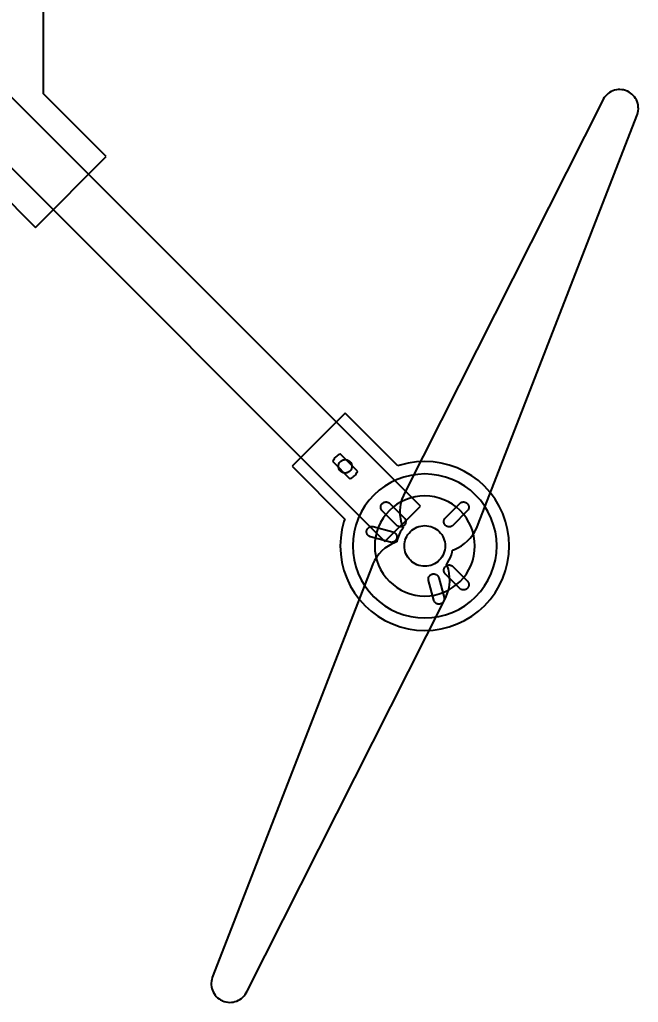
# Model space of a CAD drawing. Header units: millimetres. Extents: x -401 to 2363, y -354 to 1142.
# Drawn here: x 54.4 to 252.1, y 270.3 to 584.4 of the extents above; entities that cross this region are included whole.
import ezdxf

# ---------------------------------------------------------------- set-up
doc = ezdxf.new("R2010")
doc.units = ezdxf.units.MM
for name, color, linetype in [('DIMS', 2, 'Continuous'), ('HUB', 8, 'Continuous'), ('LEGS', 8, 'Continuous'), ('MOTOR_MOUNTS', 8, 'Continuous'), ('MOTORS', 9, 'Continuous'), ('PINS', 30, 'Continuous'), ('PROPS', 4, 'Continuous'), ('TUBES', 7, 'Continuous')]:
    doc.layers.add(name, color=color, linetype=linetype)
doc.styles.add('OpenSansCondensed-Light', font='OpenSansCondensed-Light.ttf')
doc.dimstyles.new('EZDXF', dxfattribs={"dimtxt": 0.25, "dimasz": 0.175, "dimexe": 0.375, "dimexo": 0.125, "dimgap": 0.1, "dimtad": 1, "dimlfac": 100, "dimzin": 12, "dimdsep": 46, "dimtxsty": 'OpenSansCondensed-Light', "dimblk": 'ARCHTICK', "dimcen": 2.5, "dimazin": 3, "dimtfac": 0.5, "dimtmove": 2, "dimatfit": 3})

# ---------------------------------------------------------------- blocks, each defined once
blk = doc.blocks.new('_ARCHTICK')
at = {"color": 0, "linetype": 'BYBLOCK', "const_width": 0.15}
blk.add_lwpolyline([(-0.5, -0.5), (0.5, 0.5)], dxfattribs=at)

msp = doc.modelspace()

# ---------------------------------------------------------------- linework, layer by layer
at = {"layer": 'HUB'}
for p, q in [((62, 560.6274), (62, 639.3726)), ((82.0244, 540.603), (62, 560.6274)), ((59.397, 517.9756), (82.0244, 540.603)), ((39.3726, 538), (59.397, 517.9756))]:
    msp.add_line(p, q, dxfattribs=at)
at = {"layer": 'LEGS'}
for p, q in [((177.725, 430.934), (176.305, 430.263)), ((179.203, 431.463), (177.725, 430.934)), ((180.726, 431.845), (179.203, 431.463)), ((182.279, 432.075), (180.726, 431.845)), ((183.848, 432.152), (182.279, 432.075)), ((185.416, 432.075), (183.848, 432.152)), ((186.969, 431.845), (185.416, 432.075)), ((188.492, 431.463), (186.969, 431.845)), ((189.971, 430.934), (188.492, 431.463)), ((191.39, 430.263), (189.971, 430.934)), ((172.534, 427.466), (171.48, 426.303)), ((173.697, 428.52), (172.534, 427.466)), ((174.959, 429.456), (173.697, 428.52)), ((176.305, 430.263), (174.959, 429.456)), ((192.737, 429.456), (191.39, 430.263)), ((193.998, 428.52), (192.737, 429.456)), ((195.161, 427.466), (193.998, 428.52)), ((196.216, 426.303), (195.161, 427.466)), ((170.544, 425.041), (169.737, 423.695)), ((171.48, 426.303), (170.544, 425.041)), ((197.151, 425.041), (196.216, 426.303)), ((197.958, 423.695), (197.151, 425.041)), ((169.066, 422.275), (168.537, 420.797)), ((169.737, 423.695), (169.066, 422.275)), ((198.63, 422.275), (197.958, 423.695)), ((199.159, 420.797), (198.63, 422.275)), ((168.155, 419.274), (167.925, 417.721)), ((168.537, 420.797), (168.155, 419.274)), ((199.54, 419.274), (199.159, 420.797)), ((199.771, 417.721), (199.54, 419.274)), ((167.925, 417.721), (167.848, 416.152)), ((167.848, 416.152), (167.925, 414.584)), ((199.848, 416.152), (199.771, 417.721)), ((199.771, 414.584), (199.848, 416.152)), ((167.925, 414.584), (168.155, 413.031)), ((168.155, 413.031), (168.537, 411.508)), ((168.537, 411.508), (169.066, 410.029)), ((198.63, 410.029), (199.159, 411.508)), ((199.159, 411.508), (199.54, 413.031)), ((199.54, 413.031), (199.771, 414.584)), ((169.066, 410.029), (169.737, 408.61)), ((169.737, 408.61), (170.544, 407.263)), ((197.151, 407.263), (197.958, 408.61)), ((197.958, 408.61), (198.63, 410.029)), ((170.544, 407.263), (171.48, 406.002)), ((171.48, 406.002), (172.534, 404.839)), ((195.161, 404.839), (196.216, 406.002)), ((196.216, 406.002), (197.151, 407.263)), ((172.534, 404.839), (173.697, 403.784)), ((173.697, 403.784), (174.959, 402.849)), ((174.959, 402.849), (176.305, 402.042)), ((176.305, 402.042), (177.725, 401.37)), ((189.971, 401.37), (191.39, 402.042)), ((191.39, 402.042), (192.737, 402.849)), ((192.737, 402.849), (193.998, 403.784)), ((193.998, 403.784), (195.161, 404.839)), ((177.725, 401.37), (179.203, 400.841)), ((179.203, 400.841), (180.726, 400.46)), ((180.726, 400.46), (182.279, 400.229)), ((182.279, 400.229), (183.848, 400.152)), ((183.848, 400.152), (185.416, 400.229)), ((185.416, 400.229), (186.969, 400.46)), ((186.969, 400.46), (188.492, 400.841)), ((188.492, 400.841), (189.971, 401.37))]:
    msp.add_line(p, q, dxfattribs=at)
at = {"layer": 'MOTOR_MOUNTS'}
for p, q in [((158.392, 458.579), (141.421, 441.608)), ((175.252, 441.718), (158.392, 458.579)), ((156.604, 442.803), (156.73, 442.972)), ((156.73, 442.972), (156.872, 443.128)), ((156.872, 443.128), (157.028, 443.27)), ((157.028, 443.27), (157.197, 443.396)), ((157.197, 443.396), (157.378, 443.504)), ((157.378, 443.504), (157.569, 443.594)), ((157.569, 443.594), (157.768, 443.665)), ((157.768, 443.665), (157.972, 443.717)), ((157.972, 443.717), (158.181, 443.748)), ((158.181, 443.748), (158.392, 443.758)), ((158.392, 443.758), (158.603, 443.748)), ((158.603, 443.748), (158.811, 443.717)), ((158.811, 443.717), (159.016, 443.665)), ((159.016, 443.665), (159.215, 443.594)), ((159.215, 443.594), (159.405, 443.504)), ((159.405, 443.504), (159.586, 443.396)), ((159.586, 443.396), (159.756, 443.27)), ((159.756, 443.27), (159.912, 443.128)), ((159.912, 443.128), (160.054, 442.972)), ((160.054, 442.972), (160.18, 442.803)), ((181.201, 443.022), (178.58, 442.633)), ((183.848, 443.152), (181.201, 443.022)), ((186.494, 443.022), (183.848, 443.152)), ((189.115, 442.633), (186.494, 443.022)), ((141.421, 441.608), (158.282, 424.748)), ((156.242, 441.608), (156.252, 441.819)), ((156.252, 441.397), (156.242, 441.608)), ((156.252, 441.819), (156.283, 442.028)), ((156.283, 441.189), (156.252, 441.397)), ((156.283, 442.028), (156.335, 442.232)), ((156.335, 440.984), (156.283, 441.189)), ((156.335, 442.232), (156.406, 442.431)), ((156.406, 440.785), (156.335, 440.984)), ((156.406, 442.431), (156.496, 442.622)), ((156.496, 440.595), (156.406, 440.785)), ((156.496, 442.622), (156.604, 442.803)), ((156.604, 440.414), (156.496, 440.595)), ((156.73, 440.244), (156.604, 440.414)), ((156.872, 440.088), (156.73, 440.244)), ((157.028, 439.946), (156.872, 440.088)), ((157.197, 439.82), (157.028, 439.946)), ((157.378, 439.712), (157.197, 439.82)), ((159.586, 439.82), (159.405, 439.712)), ((159.756, 439.946), (159.586, 439.82)), ((159.912, 440.088), (159.756, 439.946)), ((160.054, 440.244), (159.912, 440.088)), ((160.18, 440.414), (160.054, 440.244)), ((160.18, 442.803), (160.288, 442.622)), ((160.288, 440.595), (160.18, 440.414)), ((160.288, 442.622), (160.378, 442.431)), ((160.378, 440.785), (160.288, 440.595)), ((160.378, 442.431), (160.449, 442.232)), ((160.449, 440.984), (160.378, 440.785)), ((160.449, 442.232), (160.501, 442.028)), ((160.501, 441.189), (160.449, 440.984)), ((160.501, 442.028), (160.532, 441.819)), ((160.532, 441.397), (160.501, 441.189)), ((160.532, 441.819), (160.542, 441.608)), ((160.542, 441.608), (160.532, 441.397)), ((176.01, 441.99), (175.252, 441.718)), ((178.58, 442.633), (176.01, 441.99)), ((191.685, 441.99), (189.115, 442.633)), ((194.18, 441.097), (191.685, 441.99)), ((196.575, 439.964), (194.18, 441.097)), ((198.848, 438.602), (196.575, 439.964)), ((157.569, 439.622), (157.378, 439.712)), ((157.768, 439.551), (157.569, 439.622)), ((157.972, 439.499), (157.768, 439.551)), ((158.181, 439.468), (157.972, 439.499)), ((158.392, 439.458), (158.181, 439.468)), ((158.603, 439.468), (158.392, 439.458)), ((158.811, 439.499), (158.603, 439.468)), ((159.016, 439.551), (158.811, 439.499)), ((159.215, 439.622), (159.016, 439.551)), ((159.405, 439.712), (159.215, 439.622)), ((200.976, 437.024), (198.848, 438.602)), ((202.94, 435.244), (200.976, 437.024)), ((204.719, 433.281), (202.94, 435.244)), ((206.297, 431.153), (204.719, 433.281)), ((207.66, 428.88), (206.297, 431.153)), ((169.773, 428.527), (169.782, 428.693)), ((169.782, 428.36), (169.773, 428.527)), ((169.782, 428.693), (169.806, 428.858)), ((169.806, 428.195), (169.782, 428.36)), ((169.806, 428.858), (169.847, 429.02)), ((169.847, 428.033), (169.806, 428.195)), ((169.847, 429.02), (169.903, 429.177)), ((169.903, 427.876), (169.847, 428.033)), ((169.903, 429.177), (169.974, 429.328)), ((169.974, 427.725), (169.903, 427.876)), ((169.974, 429.328), (170.06, 429.471)), ((170.06, 427.582), (169.974, 427.725)), ((170.06, 429.471), (170.159, 429.605)), ((170.159, 427.448), (170.06, 427.582)), ((170.159, 429.605), (170.271, 429.729)), ((170.271, 427.325), (170.159, 427.448)), ((170.271, 429.729), (170.395, 429.841)), ((174.868, 422.728), (170.271, 427.325)), ((170.395, 429.841), (170.529, 429.94)), ((170.529, 429.94), (170.672, 430.026)), ((170.672, 430.026), (170.823, 430.097)), ((170.823, 430.097), (170.98, 430.153)), ((170.98, 430.153), (171.142, 430.194)), ((171.142, 430.194), (171.307, 430.218)), ((171.307, 430.218), (171.473, 430.227)), ((171.473, 430.227), (171.64, 430.218)), ((171.64, 430.218), (171.805, 430.194)), ((171.805, 430.194), (171.967, 430.153)), ((171.967, 430.153), (172.124, 430.097)), ((172.124, 430.097), (172.275, 430.026)), ((172.275, 430.026), (172.418, 429.94)), ((172.418, 429.94), (172.552, 429.841)), ((172.552, 429.841), (172.675, 429.729)), ((172.675, 429.729), (177.272, 425.132)), ((190.424, 425.132), (195.02, 429.729)), ((197.424, 427.325), (192.828, 422.728)), ((195.02, 429.729), (195.144, 429.841)), ((195.144, 429.841), (195.278, 429.94)), ((195.278, 429.94), (195.421, 430.026)), ((195.421, 430.026), (195.572, 430.097)), ((195.572, 430.097), (195.729, 430.153)), ((195.729, 430.153), (195.89, 430.194)), ((195.89, 430.194), (196.055, 430.218)), ((196.055, 430.218), (196.222, 430.227)), ((196.222, 430.227), (196.389, 430.218)), ((196.389, 430.218), (196.554, 430.194)), ((196.554, 430.194), (196.716, 430.153)), ((196.716, 430.153), (196.873, 430.097)), ((196.873, 430.097), (197.023, 430.026)), ((197.023, 430.026), (197.167, 429.94)), ((197.167, 429.94), (197.301, 429.841)), ((197.301, 429.841), (197.424, 429.729)), ((197.424, 429.729), (197.536, 429.605)), ((197.536, 427.448), (197.424, 427.325)), ((197.536, 429.605), (197.636, 429.471)), ((197.636, 427.582), (197.536, 427.448)), ((197.636, 429.471), (197.721, 429.328)), ((197.721, 427.725), (197.636, 427.582)), ((197.721, 429.328), (197.793, 429.177)), ((197.793, 427.876), (197.721, 427.725)), ((197.793, 429.177), (197.849, 429.02)), ((197.849, 428.033), (197.793, 427.876)), ((197.849, 429.02), (197.889, 428.858)), ((197.889, 428.195), (197.849, 428.033)), ((197.889, 428.858), (197.914, 428.693)), ((197.914, 428.36), (197.889, 428.195)), ((197.914, 428.693), (197.922, 428.527)), ((197.922, 428.527), (197.914, 428.36)), ((208.793, 426.485), (207.66, 428.88)), ((158.282, 424.748), (158.01, 423.99)), ((177.272, 425.132), (177.384, 425.009)), ((177.384, 425.009), (177.483, 424.875)), ((177.483, 424.875), (177.569, 424.732)), ((177.569, 424.732), (177.64, 424.581)), ((177.64, 424.581), (177.696, 424.424)), ((177.696, 424.424), (177.737, 424.262)), ((177.737, 424.262), (177.761, 424.097)), ((177.761, 424.097), (177.77, 423.93)), ((189.926, 423.93), (189.934, 424.097)), ((189.934, 424.097), (189.959, 424.262)), ((189.959, 424.262), (189.999, 424.424)), ((189.999, 424.424), (190.055, 424.581)), ((190.055, 424.581), (190.127, 424.732)), ((190.127, 424.732), (190.212, 424.875)), ((190.212, 424.875), (190.312, 425.009)), ((190.312, 425.009), (190.424, 425.132)), ((209.685, 423.99), (208.793, 426.485)), ((157.367, 421.42), (156.978, 418.799)), ((158.01, 423.99), (157.367, 421.42)), ((165.248, 420.793), (165.267, 420.958)), ((165.267, 420.958), (165.302, 421.122)), ((165.302, 421.122), (165.353, 421.28)), ((165.353, 421.28), (165.419, 421.433)), ((165.419, 421.433), (165.5, 421.579)), ((165.5, 421.579), (165.595, 421.716)), ((165.595, 421.716), (165.703, 421.844)), ((165.703, 421.844), (165.823, 421.96)), ((165.823, 421.96), (165.954, 422.063)), ((165.954, 422.063), (166.094, 422.154)), ((166.094, 422.154), (166.242, 422.23)), ((166.242, 422.23), (166.398, 422.291)), ((166.398, 422.291), (166.558, 422.337)), ((166.558, 422.337), (166.722, 422.367)), ((166.722, 422.367), (166.888, 422.381)), ((166.888, 422.381), (167.055, 422.378)), ((167.055, 422.378), (167.221, 422.359)), ((167.221, 422.359), (167.384, 422.324)), ((167.384, 422.324), (173.663, 420.641)), ((174.991, 422.616), (174.868, 422.728)), ((175.125, 422.517), (174.991, 422.616)), ((175.268, 422.431), (175.125, 422.517)), ((175.419, 422.36), (175.268, 422.431)), ((175.576, 422.304), (175.419, 422.36)), ((175.738, 422.263), (175.576, 422.304)), ((175.903, 422.239), (175.738, 422.263)), ((176.07, 422.23), (175.903, 422.239)), ((176.236, 422.239), (176.07, 422.23)), ((176.401, 422.263), (176.236, 422.239)), ((176.563, 422.304), (176.401, 422.263)), ((176.72, 422.36), (176.563, 422.304)), ((176.871, 422.431), (176.72, 422.36)), ((177.014, 422.517), (176.871, 422.431)), ((177.148, 422.616), (177.014, 422.517)), ((177.272, 422.728), (177.148, 422.616)), ((177.384, 422.852), (177.272, 422.728)), ((177.483, 422.986), (177.384, 422.852)), ((177.569, 423.129), (177.483, 422.986)), ((177.64, 423.28), (177.569, 423.129)), ((177.696, 423.437), (177.64, 423.28)), ((177.737, 423.599), (177.696, 423.437)), ((177.761, 423.764), (177.737, 423.599)), ((177.77, 423.93), (177.761, 423.764)), ((179.252, 420.748), (179.724, 421.177)), ((179.724, 421.177), (180.237, 421.557)), ((180.237, 421.557), (180.784, 421.885)), ((180.784, 421.885), (181.36, 422.157)), ((181.36, 422.157), (181.961, 422.372)), ((181.961, 422.372), (182.58, 422.527)), ((182.58, 422.527), (183.211, 422.621)), ((183.211, 422.621), (183.848, 422.652)), ((183.848, 422.652), (184.485, 422.621)), ((184.485, 422.621), (185.116, 422.527)), ((185.116, 422.527), (185.735, 422.372)), ((185.735, 422.372), (186.335, 422.157)), ((186.335, 422.157), (186.912, 421.885)), ((186.912, 421.885), (187.459, 421.557)), ((187.459, 421.557), (187.971, 421.177)), ((187.971, 421.177), (188.444, 420.748)), ((189.934, 423.764), (189.926, 423.93)), ((189.959, 423.599), (189.934, 423.764)), ((189.999, 423.437), (189.959, 423.599)), ((190.055, 423.28), (189.999, 423.437)), ((190.127, 423.129), (190.055, 423.28)), ((190.212, 422.986), (190.127, 423.129)), ((190.312, 422.852), (190.212, 422.986)), ((190.424, 422.728), (190.312, 422.852)), ((190.547, 422.616), (190.424, 422.728)), ((190.681, 422.517), (190.547, 422.616)), ((190.825, 422.431), (190.681, 422.517)), ((190.975, 422.36), (190.825, 422.431)), ((191.132, 422.304), (190.975, 422.36)), ((191.294, 422.263), (191.132, 422.304)), ((191.459, 422.239), (191.294, 422.263)), ((191.626, 422.23), (191.459, 422.239)), ((191.793, 422.239), (191.626, 422.23)), ((191.958, 422.263), (191.793, 422.239)), ((192.119, 422.304), (191.958, 422.263)), ((192.277, 422.36), (192.119, 422.304)), ((192.427, 422.431), (192.277, 422.36)), ((192.57, 422.517), (192.427, 422.431)), ((192.704, 422.616), (192.57, 422.517)), ((192.828, 422.728), (192.704, 422.616)), ((210.329, 421.42), (209.685, 423.99)), ((210.718, 418.799), (210.329, 421.42)), ((156.978, 418.799), (156.848, 416.152)), ((165.245, 420.626), (165.248, 420.793)), ((165.259, 420.46), (165.245, 420.626)), ((165.288, 420.296), (165.259, 420.46)), ((165.334, 420.135), (165.288, 420.296)), ((165.396, 419.98), (165.334, 420.135)), ((165.472, 419.832), (165.396, 419.98)), ((165.562, 419.691), (165.472, 419.832)), ((165.666, 419.561), (165.562, 419.691)), ((165.782, 419.441), (165.666, 419.561)), ((165.909, 419.333), (165.782, 419.441)), ((166.046, 419.238), (165.909, 419.333)), ((166.192, 419.157), (166.046, 419.238)), ((166.345, 419.091), (166.192, 419.157)), ((166.504, 419.039), (166.345, 419.091)), ((172.783, 417.357), (166.504, 419.039)), ((173.663, 420.641), (173.821, 420.59)), ((173.821, 420.59), (173.974, 420.524)), ((173.974, 420.524), (174.12, 420.443)), ((174.12, 420.443), (174.257, 420.348)), ((174.257, 420.348), (174.385, 420.24)), ((174.463, 417.837), (174.343, 417.721)), ((174.385, 420.24), (174.501, 420.12)), ((174.571, 417.964), (174.463, 417.837)), ((174.501, 420.12), (174.604, 419.989)), ((174.666, 418.102), (174.571, 417.964)), ((174.604, 419.989), (174.695, 419.849)), ((174.747, 418.247), (174.666, 418.102)), ((174.695, 419.849), (174.771, 419.701)), ((174.814, 418.4), (174.747, 418.247)), ((174.771, 419.701), (174.832, 419.546)), ((174.865, 418.559), (174.814, 418.4)), ((174.832, 419.546), (174.878, 419.385)), ((174.9, 418.722), (174.865, 418.559)), ((174.878, 419.385), (174.908, 419.221)), ((174.919, 418.888), (174.9, 418.722)), ((174.908, 419.221), (174.922, 419.055)), ((174.922, 419.055), (174.919, 418.888)), ((177.473, 417.42), (177.628, 418.039)), ((177.628, 418.039), (177.843, 418.64)), ((177.843, 418.64), (178.115, 419.216)), ((178.115, 419.216), (178.443, 419.763)), ((178.443, 419.763), (178.823, 420.276)), ((178.823, 420.276), (179.252, 420.748)), ((188.444, 420.748), (188.872, 420.276)), ((188.872, 420.276), (189.252, 419.763)), ((189.252, 419.763), (189.58, 419.216)), ((189.58, 419.216), (189.853, 418.64)), ((189.853, 418.64), (190.068, 418.039)), ((190.068, 418.039), (190.223, 417.42)), ((210.848, 416.152), (210.718, 418.799)), ((156.848, 416.152), (156.978, 413.506)), ((172.946, 417.322), (172.783, 417.357)), ((173.111, 417.303), (172.946, 417.322)), ((173.278, 417.3), (173.111, 417.303)), ((173.444, 417.314), (173.278, 417.3)), ((173.609, 417.344), (173.444, 417.314)), ((173.769, 417.389), (173.609, 417.344)), ((173.924, 417.451), (173.769, 417.389)), ((174.073, 417.527), (173.924, 417.451)), ((174.213, 417.617), (174.073, 417.527)), ((174.343, 417.721), (174.213, 417.617)), ((177.348, 416.152), (177.379, 416.789)), ((177.379, 415.515), (177.348, 416.152)), ((177.379, 416.789), (177.473, 417.42)), ((177.473, 414.884), (177.379, 415.515)), ((177.628, 414.265), (177.473, 414.884)), ((190.223, 414.884), (190.068, 414.265)), ((190.223, 417.42), (190.316, 416.789)), ((190.316, 415.515), (190.223, 414.884)), ((190.316, 416.789), (190.348, 416.152)), ((190.348, 416.152), (190.316, 415.515)), ((210.718, 413.506), (210.848, 416.152)), ((156.978, 413.506), (157.367, 410.885)), ((177.843, 413.665), (177.628, 414.265)), ((178.115, 413.088), (177.843, 413.665)), ((178.443, 412.541), (178.115, 413.088)), ((178.823, 412.029), (178.443, 412.541)), ((179.252, 411.556), (178.823, 412.029)), ((179.724, 411.128), (179.252, 411.556)), ((188.444, 411.556), (187.971, 411.128)), ((188.872, 412.029), (188.444, 411.556)), ((189.252, 412.541), (188.872, 412.029)), ((189.58, 413.088), (189.252, 412.541)), ((189.853, 413.665), (189.58, 413.088)), ((190.068, 414.265), (189.853, 413.665)), ((210.329, 410.885), (210.718, 413.506)), ((157.367, 410.885), (158.01, 408.315)), ((180.237, 410.748), (179.724, 411.128)), ((180.784, 410.42), (180.237, 410.748)), ((181.36, 410.147), (180.784, 410.42)), ((181.961, 409.932), (181.36, 410.147)), ((182.58, 409.777), (181.961, 409.932)), ((183.211, 409.684), (182.58, 409.777)), ((183.848, 409.652), (183.211, 409.684)), ((184.485, 409.684), (183.848, 409.652)), ((185.116, 409.777), (184.485, 409.684)), ((185.735, 409.932), (185.116, 409.777)), ((186.335, 410.147), (185.735, 409.932)), ((186.912, 410.42), (186.335, 410.147)), ((187.459, 410.748), (186.912, 410.42)), ((187.971, 411.128), (187.459, 410.748)), ((189.926, 408.374), (189.934, 408.541)), ((189.934, 408.207), (189.926, 408.374)), ((189.934, 408.541), (189.959, 408.706)), ((189.959, 408.706), (189.999, 408.868)), ((189.999, 408.868), (190.055, 409.025)), ((190.055, 409.025), (190.127, 409.175)), ((190.127, 409.175), (190.212, 409.319)), ((190.212, 409.319), (190.312, 409.453)), ((190.312, 409.453), (190.424, 409.576)), ((190.424, 409.576), (190.547, 409.688)), ((190.547, 409.688), (190.681, 409.788)), ((190.681, 409.788), (190.825, 409.873)), ((190.825, 409.873), (190.975, 409.945)), ((190.975, 409.945), (191.132, 410.001)), ((191.132, 410.001), (191.294, 410.041)), ((191.294, 410.041), (191.459, 410.066)), ((191.459, 410.066), (191.626, 410.074)), ((191.626, 410.074), (191.793, 410.066)), ((191.793, 410.066), (191.958, 410.041)), ((191.958, 410.041), (192.119, 410.001)), ((192.119, 410.001), (192.277, 409.945)), ((192.277, 409.945), (192.427, 409.873)), ((192.427, 409.873), (192.57, 409.788)), ((192.57, 409.788), (192.704, 409.688)), ((192.704, 409.688), (192.828, 409.576)), ((192.828, 409.576), (197.424, 404.98)), ((209.685, 408.315), (210.329, 410.885)), ((158.01, 408.315), (158.903, 405.82)), ((158.903, 405.82), (160.036, 403.425)), ((184.996, 405.583), (185.009, 405.749)), ((184.998, 405.416), (184.996, 405.583)), ((185.017, 405.25), (184.998, 405.416)), ((185.009, 405.749), (185.039, 405.913)), ((185.053, 405.087), (185.017, 405.25)), ((185.039, 405.913), (185.085, 406.074)), ((185.085, 406.074), (185.146, 406.229)), ((185.146, 406.229), (185.223, 406.377)), ((185.223, 406.377), (185.313, 406.517)), ((185.313, 406.517), (185.417, 406.648)), ((185.417, 406.648), (185.533, 406.768)), ((185.533, 406.768), (185.66, 406.876)), ((185.66, 406.876), (185.797, 406.971)), ((185.797, 406.971), (185.943, 407.052)), ((185.943, 407.052), (186.096, 407.118)), ((186.096, 407.118), (186.255, 407.169)), ((186.255, 407.169), (186.418, 407.204)), ((186.418, 407.204), (186.584, 407.223)), ((186.584, 407.223), (186.75, 407.226)), ((186.75, 407.226), (186.917, 407.213)), ((186.917, 407.213), (187.081, 407.183)), ((187.081, 407.183), (187.241, 407.137)), ((187.241, 407.137), (187.396, 407.076)), ((187.396, 407.076), (187.545, 406.999)), ((187.545, 406.999), (187.685, 406.909)), ((187.685, 406.909), (187.816, 406.805)), ((187.816, 406.805), (187.936, 406.689)), ((187.936, 406.689), (188.043, 406.562)), ((188.043, 406.562), (188.138, 406.425)), ((188.138, 406.425), (188.219, 406.279)), ((188.219, 406.279), (188.286, 406.126)), ((188.286, 406.126), (188.337, 405.967)), ((188.337, 405.967), (190.019, 399.689)), ((189.959, 408.042), (189.934, 408.207)), ((189.999, 407.881), (189.959, 408.042)), ((190.055, 407.723), (189.999, 407.881)), ((190.127, 407.573), (190.055, 407.723)), ((190.212, 407.43), (190.127, 407.573)), ((190.312, 407.296), (190.212, 407.43)), ((190.424, 407.172), (190.312, 407.296)), ((195.02, 402.576), (190.424, 407.172)), ((207.66, 403.425), (208.793, 405.82)), ((208.793, 405.82), (209.685, 408.315)), ((160.036, 403.425), (161.398, 401.152)), ((186.735, 398.809), (185.053, 405.087)), ((195.144, 402.464), (195.02, 402.576)), ((195.278, 402.364), (195.144, 402.464)), ((195.421, 402.279), (195.278, 402.364)), ((195.572, 402.207), (195.421, 402.279)), ((195.729, 402.151), (195.572, 402.207)), ((195.89, 402.111), (195.729, 402.151)), ((196.055, 402.086), (195.89, 402.111)), ((196.222, 402.078), (196.055, 402.086)), ((196.389, 402.086), (196.222, 402.078)), ((196.554, 402.111), (196.389, 402.086)), ((196.716, 402.151), (196.554, 402.111)), ((196.873, 402.207), (196.716, 402.151)), ((197.023, 402.279), (196.873, 402.207)), ((197.167, 402.364), (197.023, 402.279)), ((197.301, 402.464), (197.167, 402.364)), ((197.424, 402.576), (197.301, 402.464)), ((197.424, 404.98), (197.536, 404.856)), ((197.536, 402.699), (197.424, 402.576)), ((197.536, 404.856), (197.636, 404.722)), ((197.636, 402.833), (197.536, 402.699)), ((197.636, 404.722), (197.721, 404.579)), ((197.721, 402.977), (197.636, 402.833)), ((197.721, 404.579), (197.793, 404.428)), ((197.793, 403.127), (197.721, 402.977)), ((197.793, 404.428), (197.849, 404.271)), ((197.849, 403.284), (197.793, 403.127)), ((197.849, 404.271), (197.889, 404.11)), ((197.889, 403.446), (197.849, 403.284)), ((197.889, 404.11), (197.914, 403.945)), ((197.914, 403.611), (197.889, 403.446)), ((197.914, 403.945), (197.922, 403.778)), ((197.922, 403.778), (197.914, 403.611)), ((206.297, 401.152), (207.66, 403.425)), ((161.398, 401.152), (162.976, 399.024)), ((162.976, 399.024), (164.756, 397.06)), ((190.019, 399.689), (190.054, 399.525)), ((190.063, 399.027), (190.033, 398.863)), ((190.054, 399.525), (190.073, 399.36)), ((190.076, 399.193), (190.063, 399.027)), ((190.073, 399.36), (190.076, 399.193)), ((202.94, 397.06), (204.719, 399.024)), ((204.719, 399.024), (206.297, 401.152)), ((164.756, 397.06), (166.719, 395.281)), ((186.786, 398.65), (186.735, 398.809)), ((186.852, 398.497), (186.786, 398.65)), ((186.933, 398.351), (186.852, 398.497)), ((187.028, 398.214), (186.933, 398.351)), ((187.136, 398.086), (187.028, 398.214)), ((187.256, 397.97), (187.136, 398.086)), ((187.387, 397.867), (187.256, 397.97)), ((187.527, 397.776), (187.387, 397.867)), ((187.675, 397.7), (187.527, 397.776)), ((187.831, 397.639), (187.675, 397.7)), ((187.991, 397.593), (187.831, 397.639)), ((188.155, 397.563), (187.991, 397.593)), ((188.321, 397.549), (188.155, 397.563)), ((188.488, 397.552), (188.321, 397.549)), ((188.654, 397.571), (188.488, 397.552)), ((188.817, 397.606), (188.654, 397.571)), ((188.976, 397.658), (188.817, 397.606)), ((189.129, 397.724), (188.976, 397.658)), ((189.275, 397.805), (189.129, 397.724)), ((189.412, 397.9), (189.275, 397.805)), ((189.539, 398.008), (189.412, 397.9)), ((189.655, 398.128), (189.539, 398.008)), ((189.759, 398.258), (189.655, 398.128)), ((189.849, 398.399), (189.759, 398.258)), ((189.926, 398.547), (189.849, 398.399)), ((189.987, 398.702), (189.926, 398.547)), ((190.033, 398.863), (189.987, 398.702)), ((200.976, 395.281), (202.94, 397.06)), ((166.719, 395.281), (168.847, 393.703)), ((168.847, 393.703), (171.12, 392.34)), ((196.575, 392.34), (198.848, 393.703)), ((198.848, 393.703), (200.976, 395.281)), ((171.12, 392.34), (173.515, 391.207)), ((173.515, 391.207), (176.01, 390.315)), ((176.01, 390.315), (178.58, 389.671)), ((178.58, 389.671), (181.201, 389.282)), ((186.494, 389.282), (189.115, 389.671)), ((189.115, 389.671), (191.685, 390.315)), ((191.685, 390.315), (194.18, 391.207)), ((194.18, 391.207), (196.575, 392.34)), ((181.201, 389.282), (183.848, 389.152)), ((183.848, 389.152), (186.494, 389.282))]:
    msp.add_line(p, q, dxfattribs=at)
at = {"layer": 'MOTORS'}
for p, q in [((175.046, 437.401), (173.006, 436.436)), ((177.171, 438.162), (175.046, 437.401)), ((179.361, 438.71), (177.171, 438.162)), ((181.593, 439.041), (179.361, 438.71)), ((183.848, 439.152), (181.593, 439.041)), ((186.102, 439.041), (183.848, 439.152)), ((188.335, 438.71), (186.102, 439.041)), ((190.524, 438.162), (188.335, 438.71)), ((192.649, 437.401), (190.524, 438.162)), ((194.69, 436.436), (192.649, 437.401)), ((169.257, 433.931), (167.584, 432.416)), ((171.07, 435.276), (169.257, 433.931)), ((173.006, 436.436), (171.07, 435.276)), ((196.626, 435.276), (194.69, 436.436)), ((198.439, 433.931), (196.626, 435.276)), ((200.111, 432.416), (198.439, 433.931)), ((166.069, 430.743), (164.724, 428.93)), ((167.584, 432.416), (166.069, 430.743)), ((201.627, 430.743), (200.111, 432.416)), ((202.972, 428.93), (201.627, 430.743)), ((164.724, 428.93), (163.564, 426.994)), ((204.132, 426.994), (202.972, 428.93)), ((162.599, 424.954), (161.838, 422.829)), ((163.564, 426.994), (162.599, 424.954)), ((205.097, 424.954), (204.132, 426.994)), ((205.857, 422.829), (205.097, 424.954)), ((161.838, 422.829), (161.29, 420.639)), ((206.406, 420.639), (205.857, 422.829)), ((160.959, 418.407), (160.848, 416.152)), ((161.29, 420.639), (160.959, 418.407)), ((206.737, 418.407), (206.406, 420.639)), ((206.848, 416.152), (206.737, 418.407)), ((160.848, 416.152), (160.959, 413.898)), ((206.737, 413.898), (206.848, 416.152)), ((160.959, 413.898), (161.29, 411.665)), ((161.29, 411.665), (161.838, 409.476)), ((205.857, 409.476), (206.406, 411.665)), ((206.406, 411.665), (206.737, 413.898)), ((161.838, 409.476), (162.599, 407.351)), ((205.097, 407.351), (205.857, 409.476)), ((162.599, 407.351), (163.564, 405.31)), ((163.564, 405.31), (164.724, 403.374)), ((202.972, 403.374), (204.132, 405.31)), ((204.132, 405.31), (205.097, 407.351)), ((164.724, 403.374), (166.069, 401.561)), ((201.627, 401.561), (202.972, 403.374)), ((166.069, 401.561), (167.584, 399.889)), ((167.584, 399.889), (169.257, 398.373)), ((198.439, 398.373), (200.111, 399.889)), ((200.111, 399.889), (201.627, 401.561)), ((169.257, 398.373), (171.07, 397.028)), ((171.07, 397.028), (173.006, 395.868)), ((173.006, 395.868), (175.046, 394.903)), ((192.649, 394.903), (194.69, 395.868)), ((194.69, 395.868), (196.626, 397.028)), ((196.626, 397.028), (198.439, 398.373)), ((175.046, 394.903), (177.171, 394.143)), ((177.171, 394.143), (179.361, 393.594)), ((179.361, 393.594), (181.593, 393.263)), ((181.593, 393.263), (183.848, 393.152)), ((183.848, 393.152), (186.102, 393.263)), ((186.102, 393.263), (188.335, 393.594)), ((188.335, 393.594), (190.524, 394.143)), ((190.524, 394.143), (192.649, 394.903))]:
    msp.add_line(p, q, dxfattribs=at)
at = {"layer": 'PINS'}
for p, q in [((154.465, 443.234), (154.438, 443.158)), ((154.438, 443.158), (159.942, 437.654)), ((154.644, 443.612), (154.465, 443.234)), ((154.858, 443.969), (154.644, 443.612)), ((155.107, 444.304), (154.858, 443.969)), ((155.387, 444.613), (155.107, 444.304)), ((155.696, 444.893), (155.387, 444.613)), ((156.031, 445.142), (155.696, 444.893)), ((156.388, 445.356), (156.031, 445.142)), ((156.766, 445.535), (156.388, 445.356)), ((156.842, 445.562), (156.766, 445.535)), ((162.346, 440.058), (156.842, 445.562)), ((162.14, 439.605), (162.318, 439.982)), ((162.318, 439.982), (162.346, 440.058)), ((159.942, 437.654), (160.018, 437.682)), ((160.018, 437.682), (160.395, 437.86)), ((160.395, 437.86), (160.753, 438.074)), ((160.753, 438.074), (161.088, 438.323)), ((161.088, 438.323), (161.397, 438.603)), ((161.397, 438.603), (161.677, 438.912)), ((161.677, 438.912), (161.926, 439.247)), ((161.926, 439.247), (162.14, 439.605))]:
    msp.add_line(p, q, dxfattribs=at)
at = {"layer": 'PROPS'}
for p, q in [((241.224, 559.4769), (240.909, 558.9796)), ((241.586, 559.941), (241.224, 559.4769)), ((241.991, 560.3676), (241.586, 559.941)), ((242.435, 560.7524), (241.991, 560.3676)), ((242.914, 561.0919), (242.435, 560.7524)), ((243.424, 561.3827), (242.914, 561.0919)), ((243.959, 561.622), (243.424, 561.3827)), ((244.514, 561.8075), (243.959, 561.622)), ((245.085, 561.9374), (244.514, 561.8075)), ((245.665, 562.0105), (245.085, 561.9374)), ((246.249, 562.0261), (245.665, 562.0105)), ((246.831, 561.9841), (246.249, 562.0261)), ((247.406, 561.8847), (246.831, 561.9841)), ((247.968, 561.729), (247.406, 561.8847)), ((248.512, 561.5186), (247.968, 561.729)), ((248.607, 561.4761), (248.512, 561.5186)), ((249.128, 561.2128), (248.607, 561.4761)), ((249.619, 560.8993), (249.128, 561.2128)), ((250.078, 560.5386), (249.619, 560.8993)), ((250.499, 560.134), (250.078, 560.5386)), ((250.878, 559.6897), (250.499, 560.134)), ((251.212, 559.2097), (250.878, 559.6897)), ((251.497, 558.6988), (251.212, 559.2097)), ((240.644, 558.4539), (177.591, 433.468)), ((240.909, 558.9796), (240.644, 558.4539)), ((251.731, 558.1618), (251.497, 558.6988)), ((251.911, 557.604), (251.731, 558.1618)), ((252.036, 557.0307), (251.911, 557.604)), ((252.104, 556.4474), (252.036, 557.0307)), ((252.115, 555.8597), (252.104, 556.4474)), ((200.902, 423.089), (251.595, 553.5782)), ((251.595, 553.5782), (251.808, 554.127)), ((251.808, 554.127), (251.967, 554.6939)), ((251.967, 554.6939), (252.069, 555.2733)), ((252.069, 555.2733), (252.115, 555.8597)), ((177.591, 433.468), (177.017, 432.329)), ((176.555, 431.14), (176.209, 429.913)), ((177.017, 432.329), (176.555, 431.14)), ((175.982, 428.659), (175.878, 427.391)), ((175.878, 427.391), (175.896, 426.12)), ((176.209, 429.913), (175.982, 428.659)), ((175.896, 426.12), (176.037, 424.859)), ((176.037, 424.859), (176.299, 423.621)), ((176.498, 421.347), (176.024, 420.601)), ((176.299, 423.621), (176.681, 422.417)), ((176.912, 421.876), (176.498, 421.347)), ((176.681, 422.417), (176.912, 421.876)), ((199.866, 420.761), (200.44, 421.9)), ((200.44, 421.9), (200.902, 423.089)), ((175.07, 418.139), (174.954, 417.477)), ((175.307, 418.989), (175.07, 418.139)), ((175.626, 419.813), (175.307, 418.989)), ((176.024, 420.601), (175.626, 419.813)), ((196.576, 416.913), (197.532, 417.749)), ((197.532, 417.749), (198.405, 418.676)), ((198.405, 418.676), (199.185, 419.683)), ((199.185, 419.683), (199.866, 420.761)), ((171.12, 415.392), (170.163, 414.555)), ((172.151, 416.13), (171.12, 415.392)), ((173.247, 416.764), (172.151, 416.13)), ((174.397, 417.287), (173.247, 416.764)), ((174.954, 417.477), (174.397, 417.287)), ((192.626, 414.166), (192.742, 414.828)), ((192.742, 414.828), (193.299, 415.018)), ((193.299, 415.018), (194.449, 415.54)), ((194.449, 415.54), (195.545, 416.174)), ((195.545, 416.174), (196.576, 416.913)), ((167.83, 411.543), (167.255, 410.404)), ((168.51, 412.622), (167.83, 411.543)), ((169.29, 413.629), (168.51, 412.622)), ((170.163, 414.555), (169.29, 413.629)), ((191.198, 410.958), (191.671, 411.703)), ((191.671, 411.703), (192.07, 412.492)), ((192.07, 412.492), (192.389, 413.315)), ((192.389, 413.315), (192.626, 414.166)), ((166.793, 409.215), (116.101, 278.726)), ((167.255, 410.404), (166.793, 409.215)), ((190.783, 410.429), (191.198, 410.958)), ((191.015, 409.888), (190.783, 410.429)), ((191.396, 408.683), (191.015, 409.888)), ((191.658, 407.445), (191.396, 408.683)), ((191.799, 406.184), (191.658, 407.445)), ((191.818, 404.914), (191.799, 406.184)), ((191.141, 401.164), (191.487, 402.392)), ((191.487, 402.392), (191.713, 403.646)), ((191.713, 403.646), (191.818, 404.914)), ((190.104, 398.836), (190.678, 399.975)), ((190.678, 399.975), (191.141, 401.164)), ((127.052, 273.851), (190.104, 398.836)), ((115.626, 277.031), (115.58, 276.445)), ((115.58, 276.445), (115.591, 275.857)), ((115.729, 277.611), (115.626, 277.031)), ((115.888, 278.177), (115.729, 277.611)), ((116.101, 278.726), (115.888, 278.177)), ((115.591, 275.857), (115.66, 275.274)), ((115.66, 275.274), (115.785, 274.7)), ((115.785, 274.7), (115.965, 274.143)), ((115.965, 274.143), (116.199, 273.606)), ((116.199, 273.606), (116.484, 273.095)), ((126.472, 272.828), (126.787, 273.325)), ((126.787, 273.325), (127.052, 273.851)), ((116.484, 273.095), (116.818, 272.615)), ((116.818, 272.615), (117.197, 272.17)), ((117.197, 272.17), (117.618, 271.766)), ((117.618, 271.766), (118.076, 271.405)), ((118.076, 271.405), (118.568, 271.092)), ((118.568, 271.092), (119.088, 270.828)), ((119.088, 270.828), (119.184, 270.786)), ((119.184, 270.786), (119.727, 270.575)), ((119.727, 270.575), (120.289, 270.42)), ((120.289, 270.42), (120.864, 270.32)), ((120.864, 270.32), (121.447, 270.278)), ((121.447, 270.278), (122.031, 270.294)), ((122.031, 270.294), (122.611, 270.367)), ((122.611, 270.367), (123.181, 270.497)), ((123.181, 270.497), (123.737, 270.683)), ((123.737, 270.683), (124.272, 270.922)), ((124.272, 270.922), (124.781, 271.213)), ((124.781, 271.213), (125.261, 271.552)), ((125.261, 271.552), (125.705, 271.937)), ((125.705, 271.937), (126.11, 272.363)), ((126.11, 272.363), (126.472, 272.828))]:
    msp.add_line(p, q, dxfattribs=at)
at = {"layer": 'TUBES'}
for p, q in [((182.434, 428.88), (27.5772, 583.7366)), ((16.2634, 572.4228), (171.12, 417.566)), ((171.12, 417.566), (182.434, 428.88))]:
    msp.add_line(p, q, dxfattribs=at)

# ---------------------------------------------------------------- dimensions: what is measured, and where the dimension line sits
at = {"layer": 'DIMS'}
msp.add_linear_dim(base=(-155.56349, 387.86797), p1=(-183.84776, 416.15224), p2=(183.84776, 783.84776), angle=45, text='<> WHEELBASE', dimstyle='EZDXF', override={"dimtxt": 10, "dimasz": 8, "dimexe": 3, "dimexo": 3, "dimdec": 1, "dimlfac": 1}, dxfattribs=at).render()

doc.saveas('drawing.dxf')
